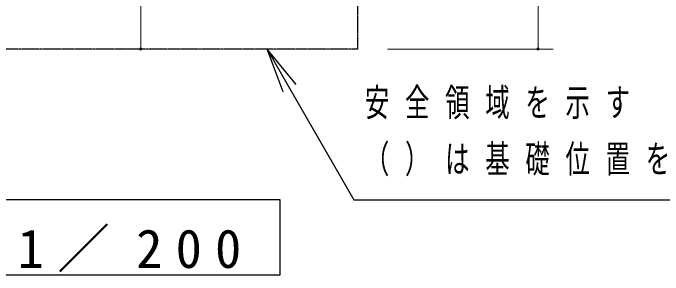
# Model space of a CAD drawing. Units: millimetres at full size; details may follow other scales. Extents: x -19543 to 0, y -2740 to 13350.
# Drawn here: x -8601 to -6442, y 9425 to 10295 of the extents above; entities that cross this region are included whole.
import ezdxf

# ---------------------------------------------------------------- set-up
doc = ezdxf.new("R2010")
doc.units = ezdxf.units.MM
doc.linetypes.add('USER3', pattern=[8, 3, -1, 1, -1, 1, -1])
doc.layers.add('線', color=2, linetype='Continuous', lineweight=25)
doc.layers.add('補助', color=2, linetype='Continuous', lineweight=13)
doc.styles.add('ＭＳ ゴシック', font='')
doc.styles.get('ＭＳ ゴシック').set_extended_font_data('MS Gothic')

# ---------------------------------------------------------------- blocks, each defined once
blk = doc.blocks.new('dimension_origin')
at = {"color": 0, "linetype": 'Continuous', "lineweight": -2}
blk.add_circle((0, 0), 1.25, dxfattribs=at)

msp = doc.modelspace()

# ---------------------------------------------------------------- linework, layer by layer
at = {"layer": '線', "linetype": 'USER3'}
msp.add_lwpolyline([(-9370, 12150), (-7457.5, 12150), (-7457.5, 10175), (-9370, 10175)], close=True, dxfattribs=at)
at = {"layer": '補助'}
for p, q in [((-8177.125, 10175), (-8177.125, 11162.5)), ((-6857.5, 10868.75), (-6857.5, 10175)), ((-8215.875, 10175), (-8227.125, 10175)), ((-7357.5, 10175), (-6807.5, 10175))]:
    msp.add_line(p, q, dxfattribs=at)
at = {"layer": '補助', "lineweight": 25}
for p, q in [((-7704.151, 10032.596), (-7757.5, 10175)), ((-7660.849, 10057.596), (-7757.5, 10175)), ((-7757.5, 10175), (-7682.5, 10045.096)), ((-7682.5, 10045.096), (-7468.825, 9675)), ((-7468.825, 9675), (-7418.825, 9675)), ((-7418.825, 9675), (-6010.724, 9675))]:
    msp.add_line(p, q, dxfattribs=at)
msp.add_lwpolyline([(-10113.75, 9675), (-10113.75, 9425), (-7713.75, 9425), (-7713.75, 9675)], close=True, dxfattribs=at)

# ---------------------------------------------------------------- block references
at = {"layer": '補助', "xscale": 3.33, "yscale": 3.33, "rotation": 90}
for p in [(-8177.125, 10175), (-6857.5, 10175)]:
    msp.add_blockref('dimension_origin', p, dxfattribs=at)

# ---------------------------------------------------------------- texts
at = {"layer": '補助', "style": 'ＭＳ ゴシック'}
for s, insert, char_height, attachment_point in [('\\T1.64;\\W0.65;安全領域を示す', (-7432.575, 10043.75), 91.64, 1), ('\\T1.64;\\W0.65;（）は基礎位置を示す', (-7432.575, 9856.25), 91.64, 1), ('\\T1.5;安全領域\\~S=1／200', (-8913.75, 9433.333), 128.3, 8)]:
    msp.add_mtext(s, dxfattribs=dict(at, insert=insert, char_height=char_height, attachment_point=attachment_point))

doc.saveas('drawing.dxf')
